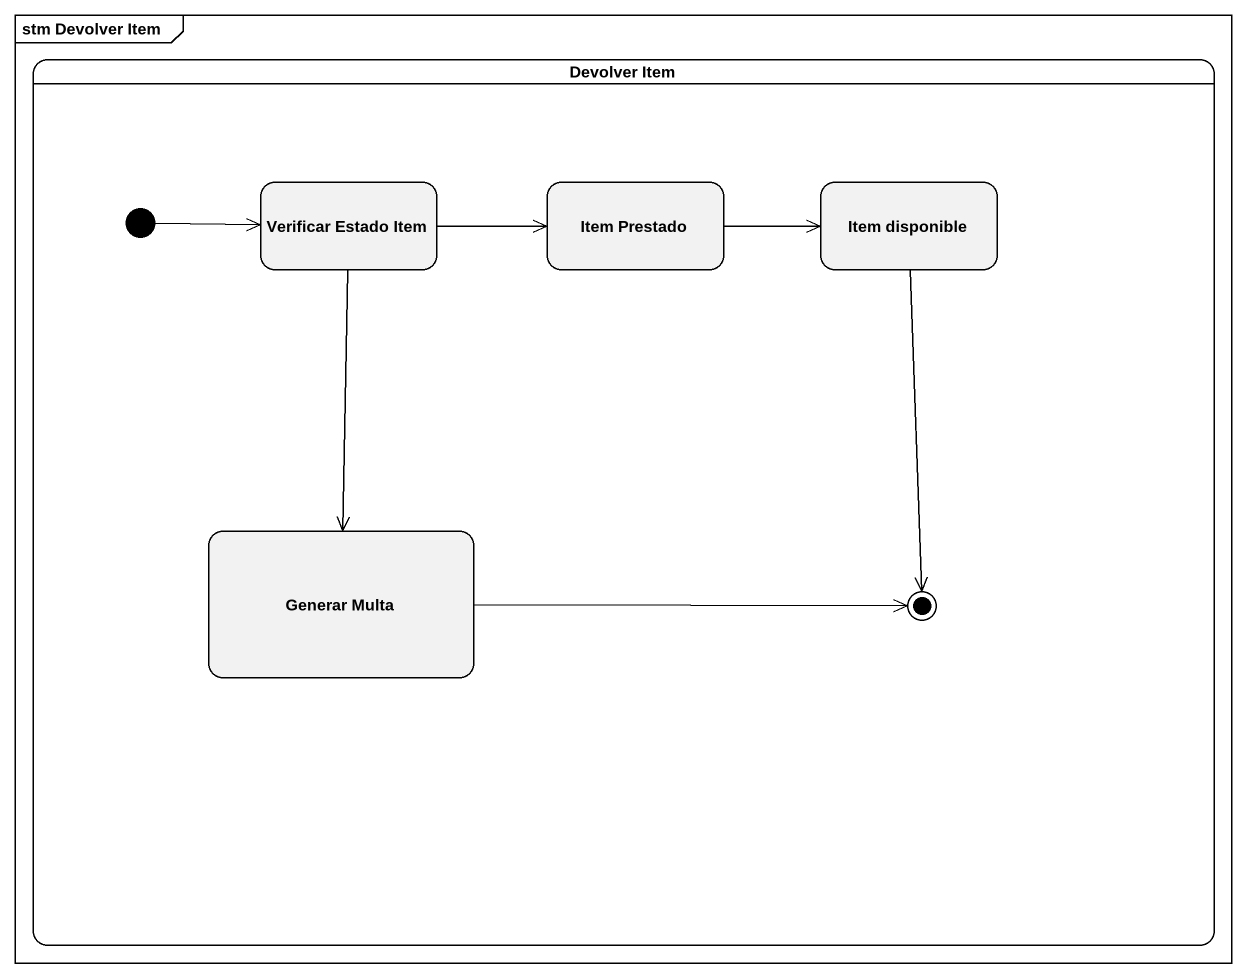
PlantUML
@startuml
mainframe stm Devolver Item
hide empty description
state "Devolver Item" as Devolver_Item {
  state "Verificar Estado Item" as Verificar_Estado_Item
  state "Item Prestado" as Item_Prestado
  state "Item disponible" as Item_disponible
  state "Generar Multa" as Generar_Multa
  Item_disponible --> [*]
  [*] -right-> Verificar_Estado_Item
  Generar_Multa -right-> [*]
}
Verificar_Estado_Item -right-> Item_Prestado
Verificar_Estado_Item --> Generar_Multa
Item_Prestado -right-> Item_disponible
@enduml
